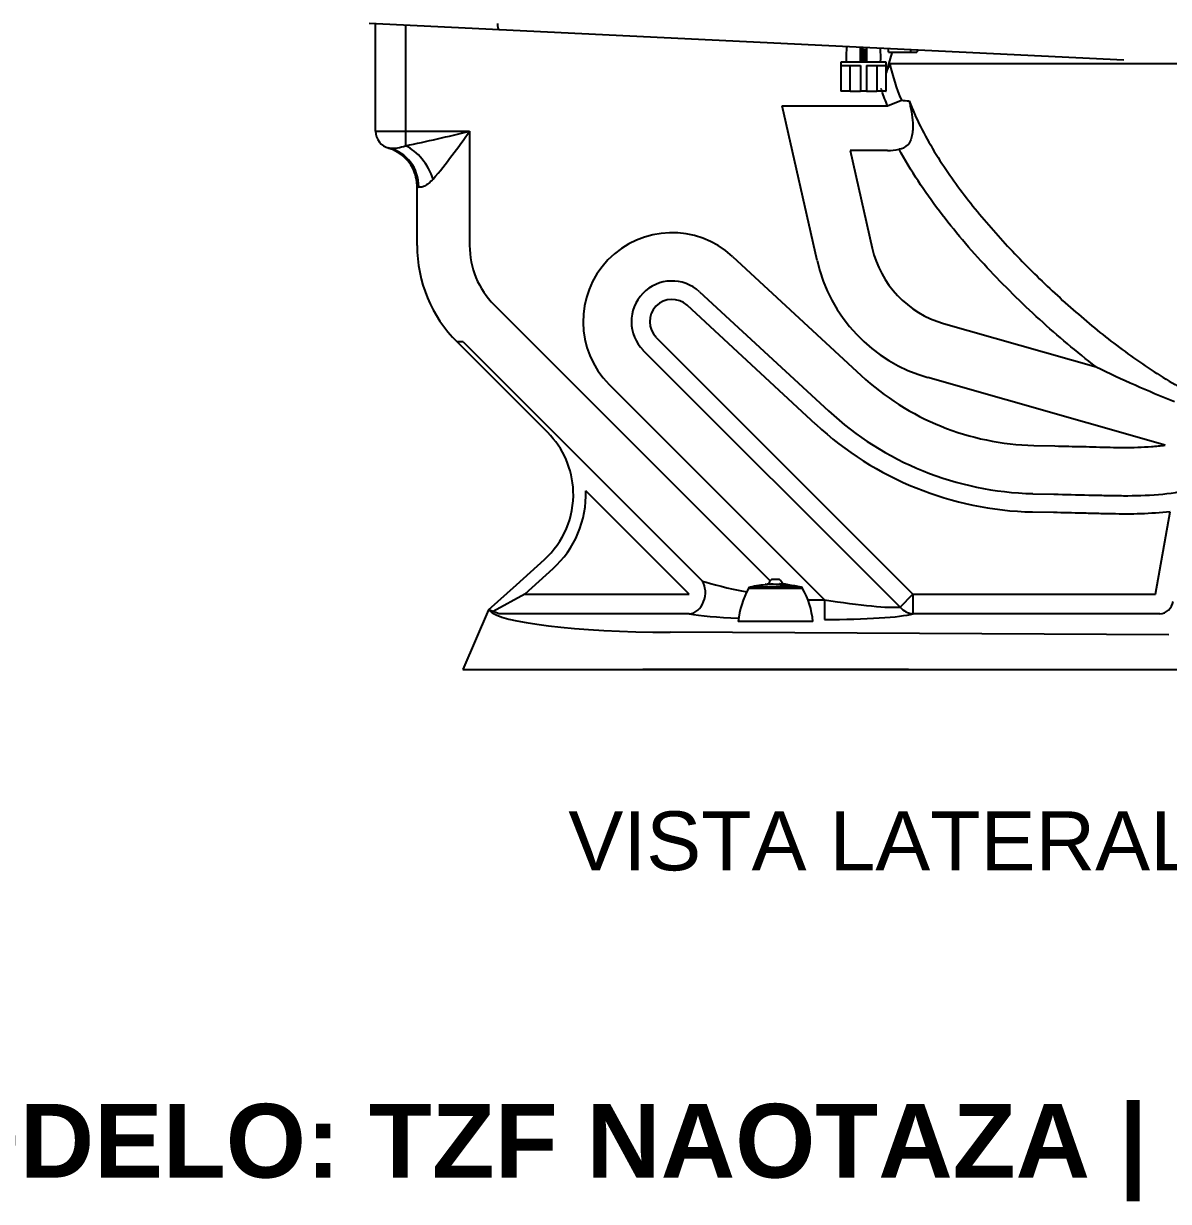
# Model space of a CAD drawing. Header units: millimetres. Extents: x 2.27 to 5, y 4.62 to 5.66.
# Drawn here: x 3.399 to 3.914, y 4.62 to 5.15 of the extents above; entities that cross this region are included whole.
import ezdxf
from ezdxf.enums import TextEntityAlignment as Align
from ezdxf.lldxf.tags import DXFTag

# ---------------------------------------------------------------- set-up
doc = ezdxf.new("R2010")
doc.units = ezdxf.units.MM
doc.styles.add('SEACAD_Arial', font='arial.ttf')
doc.styles.add('SEACAD_ArialB', font='arialbd.ttf')
tags = doc.linetypes.add('HIDDEN2', pattern=[4.7625, 3.175, -1.5875]).pattern_tags.tags
tags[6:7] = [DXFTag(74, 4), DXFTag(75, 0), DXFTag(340, '0'), DXFTag(46, 0.0), DXFTag(50, 0.0), DXFTag(44, 0.0), DXFTag(45, 0.0)]
tags[4:5] = [DXFTag(74, 4), DXFTag(75, 0), DXFTag(340, '0'), DXFTag(46, 0.0), DXFTag(50, 0.0), DXFTag(44, 0.0), DXFTag(45, 0.0)]

# ---------------------------------------------------------------- blocks, each defined once
blk = doc.blocks.new('SE')
at = {"linetype": 'Continuous'}
for p, q in [((396.57, 140.32), (383.31, 140.96)), ((383.97, 130.01), (383.97, 140.93)), ((387.02, 140.78), (387.02, 130.01)), ((460.03, 137.23), (396.57, 140.32)), ((433.27, 137.03), (433.27, 138.53)), ((433.27, 138.49), (433.57, 138.49)), ((433.27, 138.3), (433.88, 138.3)), ((433.27, 138.13), (433.88, 138.13)), ((433.27, 137.94), (433.88, 137.94)), ((433.27, 137.78), (433.88, 137.78)), ((433.87, 138.51), (433.87, 137.03)), ((436.46, 137.96), (435.87, 136.02)), ((436.13, 138.03), (436.13, 138.39)), ((436.13, 138.03), (438.39, 138.03)), ((436.46, 137.96), (436.43, 138.03)), ((438.39, 138.03), (438.39, 138.28)), ((438.39, 138.03), (439.01, 138.03)), ((439.13, 138.25), (439.01, 138.03)), ((435.87, 137.03), (431.27, 137.03)), ((431.27, 137.03), (431.27, 134.09)), ((431.29, 136.69), (433.27, 136.69)), ((431.29, 136.69), (431.29, 134.09)), ((432.21, 134.09), (432.21, 136.69)), ((433.27, 137.59), (433.88, 137.59)), ((433.27, 137.42), (433.88, 137.42)), ((433.27, 137.23), (433.88, 137.23)), ((433.27, 137.07), (433.88, 137.07)), ((433.27, 136.69), (433.27, 134.09)), ((433.87, 136.69), (435.85, 136.69)), ((433.87, 136.69), (433.87, 134.09)), ((434.94, 136.69), (434.94, 134.09)), ((435.85, 136.69), (435.85, 134.09)), ((435.87, 134.09), (435.87, 137.03)), ((467.58, 136.86), (436.25, 136.86)), ((431.29, 134.09), (431.27, 134.09)), ((432.21, 134.09), (431.29, 134.09)), ((432.21, 134.09), (433.27, 134.09)), ((433.87, 134.09), (433.27, 134.09)), ((433.87, 134.09), (434.94, 134.09)), ((435.85, 134.09), (434.94, 134.09)), ((435.85, 134.09), (435.87, 134.09)), ((436.02, 132.58), (437.43, 133.15)), ((425.32, 132.58), (436.02, 132.58)), ((428.86, 116.86), (425.32, 132.58)), ((383.97, 130.01), (387.02, 130.01)), ((387.02, 130.01), (393.53, 130.01)), ((387.02, 130.01), (387.02, 128.53)), ((393.53, 130.01), (393.53, 118.38)), ((432.22, 128.04), (434.46, 118.12)), ((436.02, 128.04), (432.22, 128.04)), ((388.19, 118.38), (388.19, 124.4)), ((420.25, 117.27), (433.34, 105.16)), ((416.92, 113.67), (430.01, 101.56)), ((396.03, 112.35), (424.1, 84.27)), ((428.74, 100.19), (415.65, 112.3)), ((441.7, 110.46), (457.24, 106.04)), ((412.51, 109.04), (438.61, 82.93)), ((392.86, 108.58), (392.25, 108.58)), ((392.76, 108.07), (392.25, 108.58)), ((401.48, 99.35), (392.76, 108.07)), ((392.86, 108.58), (417.18, 84.26)), ((437.29, 81.61), (411.19, 107.71)), ((429.6, 82.36), (407.72, 104.24)), ((464.26, 98.08), (440.13, 104.94)), ((450.91, 98.04), (453.04, 97.99)), ((415.86, 82.93), (405.35, 93.44)), ((450.79, 93.14), (452.93, 93.09)), ((452.89, 91.22), (450.75, 91.27)), ((463.26, 82.93), (464.75, 91.31)), ((398.29, 83.88), (401.13, 86.44)), ((401.98, 85.5), (399.14, 82.93)), ((395.46, 81.34), (398.29, 83.88)), ((425.03, 84.42), (424.23, 84.42)), ((425.07, 83.89), (425.07, 83.93)), ((425.17, 83.93), (425.17, 83.94)), ((425.2, 83.87), (425.2, 83.91)), ((425.21, 83.93), (425.21, 83.94)), ((425.3, 83.92), (425.3, 83.94)), ((425.32, 83.85), (425.32, 83.89)), ((425.39, 83.92), (425.39, 83.94)), ((425.45, 83.82), (425.45, 83.86)), ((425.52, 83.93), (425.52, 83.93)), ((425.57, 83.85), (425.57, 83.89)), ((425.68, 83.9), (425.68, 83.91)), ((425.93, 83.82), (425.93, 83.86)), ((399.14, 82.93), (395.93, 81.16)), ((399.14, 82.93), (415.86, 82.93)), ((427.38, 83.5), (421.9, 83.5)), ((427.24, 83.63), (422.04, 83.63)), ((425.49, 83.74), (425.49, 83.77)), ((426.26, 83.74), (426.26, 83.77)), ((437.29, 81.61), (438.61, 82.93)), ((438.61, 82.93), (463.26, 82.93)), ((438.61, 82.93), (438.61, 80.92)), ((427.92, 82.36), (429.6, 82.36)), ((429.6, 82.36), (429.6, 80.35)), ((395.46, 81.34), (392.85, 75.27)), ((395.54, 81.25), (395.46, 81.34)), ((395.93, 81.16), (395.46, 81.34)), ((396.54, 80.92), (395.93, 81.16)), ((415.86, 80.92), (396.54, 80.92)), ((463.7, 80.92), (438.61, 80.92)), ((428.44, 80.14), (420.84, 80.14)), ((464.61, 78.77), (413.91, 79.05)), ((392.85, 75.27), (393.04, 75.27)), ((393.04, 75.27), (413.84, 75.27)), ((438.15, 75.27), (411.15, 75.27)), ((411.15, 75.27), (411.15, 75.27)), ((413.84, 75.27), (464.55, 75.27)), ((438.15, 75.27), (438.15, 75.27)), ((464.55, 75.27), (469.33, 75.27))]:
    blk.add_line(p, q, dxfattribs=at)
for centre, radius, start, end in [((449.24, 130.91), 14.29, 155.349, 159.343), ((459.21, 142.13), 23.56, 192.9204, 202.4181), ((438.84, 150.23), 17.14, 265.2783, 267.9014), ((385.75, 130.01), 1.78, 180, 256.7351), ((356.05, 279.46), 154.08, 281.5949, 284.0762), ((339.89, 166.83), 65.06, 320.1409, 325.5253), ((384.17, 124.41), 4.02, 19.248, 73.2107), ((385.53, 132.8), 4.53, 267.6285, 289.21), ((436.02, 132.58), 4.54, 270, 284.9252), ((437.17, 129.42), 1.22, 271.3246, 318.4717), ((384.32, 124.43), 3.87, 359.4482, 19.6672), ((389.23, 126.44), 2.29, 242.9904, 247.4067), ((414.11, 110.64), 9.04, 47.2269, 225), ((402.06, 118.38), 13.87, 180, 225), ((402.06, 118.38), 8.53, 180, 225), ((444.53, 120.39), 10.32, 192.6901, 254.1187), ((444.53, 120.39), 16.06, 192.6901, 254.1187), ((414.11, 110.64), 4.13, 47.2269, 225), ((414.11, 110.64), 2.26, 47.2269, 225), ((504.1, 201.48), 106.33, 243.8521, 248.5388), ((451.53, 124.83), 26.79, 227.2269, 268.6655), ((451.53, 124.83), 31.69, 227.2269, 268.6655), ((451.53, 124.83), 33.56, 227.2269, 268.6655), ((395.18, 93.06), 8.9, 2.1745, 45), ((395.18, 93.06), 10.17, 311.9646, 2.1745), ((395.18, 93.06), 8.9, 311.9646, 2.1745), ((424.64, 71.47), 12.44, 93.7936, 102.0572), ((424.25, 79.01), 4.92, 75.4496, 101.0965), ((425.51, 83.05), 1.86, 133.119, 152.0191), ((424.25, 78.98), 4.92, 75.4496, 93.9485), ((423.76, 83.05), 1.86, 28.0509, 46.881), ((424.89, 80.04), 3.92, 84.0201, 87.9058), ((424.77, 71.68), 12.24, 87.1541, 87.9716), ((424.77, 71.63), 12.24, 87.427, 87.9716), ((425.25, 76.31), 7.64, 89.5922, 90.3029), ((424.75, 71.67), 12.26, 85.1075, 85.9257), ((429.21, 79.37), 8.4, 150.5191, 174.721), ((422.11, 83.41), 0.238, 107.5257, 156.2985), ((425.03, 79.01), 4.92, 75.4496, 79.3763), ((424.64, 71.47), 12.44, 77.9428, 84.0507), ((427.17, 83.41), 0.238, 23.7015, 72.4743), ((420.07, 79.37), 8.4, 5.279, 29.4809)]:
    blk.add_arc(centre, radius, start, end, dxfattribs=at)
at = {"linetype": 'HIDDEN2'}
for centre, radius, start, end in [((385.68, 129.72), 1.48, 253.5889, 256.0485), ((384.13, 124.4), 4.06, 71.8899, 73.8729), ((385.68, 129.72), 1.48, 256.6473, 257.0191), ((384.13, 124.4), 4.06, 0, 26.9656)]:
    blk.add_arc(centre, radius, start, end, dxfattribs=at)
at = {"linetype": 'Continuous'}
for centre, major_axis, ratio, start_param, end_param in [((384.41, 124.32), (0.93, 3.96), 0.968375, 4.93683, 6.283185), ((387.02, 125.14), (2.18, -3.43), 0.629187, 1.190451, 2.351247), ((415.86, 82.93), (0.35, 2), 0.803063, 3.355955, 5.564574), ((425.07, 83.3), (-9.03, 1.54), 0.084653, 0.521994, 1.203083), ((424.4, 71.54), (0, 12.44), 0.619857, 0.092516, 0.107675), ((424.4, 71.54), (0, 12.44), 0.619857, 0.069222, 0.084945), ((424.4, 71.5), (0, 12.44), 0.619857, 6.200133, 6.241695), ((424.6, 71.54), (0, 12.44), 0.619857, -0.078724, -0.056576), ((425.28, 71.5), (0, 12.4), 0.784715, 0.021217, 0.024206), ((424.4, 71.54), (0, 12.44), 0.619857, -0.103883, -0.086837), ((424.75, 71.54), (0, 12.39), 0.994615, 6.227917, 6.257057), ((424.4, 71.5), (0, 12.44), 0.619857, -0.103883, -0.086837), ((424.75, 71.54), (0, 12.44), 0.619857, -0.083034, -0.056579), ((424.88, 71.54), (0, 12.44), 0.619857, 6.200131, 6.241694), ((425.67, 71.54), (0, 12.39), 0.331913, 0.070074, 0.084276), ((424.4, 71.54), (0, 12.44), 0.619857, -0.136169, -0.119061), ((425.28, 71.54), (0, 12.4), 0.784715, 6.258211, 6.271453), ((425.66, 71.54), (0, 12.39), 0.331128, 0.025479, 0.05462), ((425.83, 71.54), (0, 12.37), 0.331128, 0.064377, 0.093627), ((424.88, 71.54), (0, 12.44), 0.619857, -0.103885, -0.086839), ((424.77, 71.54), (0, 12.38), 0.994615, 6.188909, 6.21816), ((425.82, 71.54), (0, 12.38), 0.331913, 0.034559, 0.04875), ((424.88, 71.54), (0, 12.44), 0.619857, -0.136171, -0.119063), ((424.4, 71.5), (0, 12.44), 0.619857, -0.136169, -0.119061), ((425.83, 71.5), (0, 12.37), 0.331128, 0.064377, 0.093627), ((425.88, 71.5), (0, -12.28), 0.784715, 3.101482, 3.181703), ((425.88, 71.47), (0, -12.28), 0.784715, 3.101482, 3.181703), ((424.77, 71.5), (0, 12.38), 0.994615, 6.188909, 6.21816), ((428.66, 83.3), (9.03, -1.54), 0.084653, 4.831251, 5.998915), ((438.61, 82.93), (0.53, -1.96), 0.897197, 5.189551, 5.99206), ((463.7, 82.43), (0.45, 1.45), 0.919135, 3.469199, 4.828729), ((414.73, 81.51), (-19.3, 0), 0.127981, 0.10841, 1.528291), ((425.07, 81.29), (10.46, -0.09), 0.089625, 3.635575, 4.300793), ((428.66, 81.29), (10.46, -0.09), 0.089625, 4.803239, 5.970903)]:
    blk.add_ellipse(centre, major_axis=major_axis, ratio=ratio, start_param=start_param, end_param=end_param, dxfattribs=at)
for points, knots in [([(396.57, 140.32), (396.56, 140.32), (396.54, 140.32), (396.52, 140.34), (396.51, 140.35), (396.49, 140.39), (396.48, 140.41), (396.46, 140.45), (396.45, 140.48), (396.43, 140.54), (396.43, 140.57), (396.42, 140.64), (396.41, 140.67), (396.41, 140.75), (396.4, 140.79), (396.4, 140.87), (396.4, 140.91), (396.41, 140.95)], [0, 0, 0, 0, 0.125, 0.125, 0.25, 0.25, 0.375, 0.375, 0.5, 0.5, 0.625, 0.625, 0.75, 0.75, 0.875, 0.875, 1, 1, 1, 1]), ([(438.22, 133.1), (438.22, 133.08), (438.23, 133.06), (438.24, 133.01), (438.26, 132.94), (438.27, 132.87), (438.3, 132.73), (438.32, 132.64), (438.38, 132.36), (438.42, 132.18), (438.51, 131.61), (438.56, 131.23), (438.59, 130.66), (438.59, 130.47), (438.58, 130.08), (438.56, 129.89), (438.5, 129.5), (438.45, 129.31), (438.35, 129.03), (438.31, 128.94), (438.23, 128.81), (438.21, 128.77), (438.15, 128.68), (438.12, 128.64), (438.08, 128.6)], [0, 0, 0, 0, 0.015625, 0.015625, 0.03125, 0.0625, 0.0625, 0.125, 0.125, 0.25, 0.25, 0.5, 0.5, 0.625, 0.625, 0.75, 0.75, 0.875, 0.875, 0.9375, 0.9375, 0.96875, 0.96875, 1, 1, 1, 1]), ([(438.22, 133.1), (438.56, 132.2), (438.95, 131.33), (439.81, 129.62), (440.28, 128.77), (441.77, 126.31), (442.87, 124.75), (445.21, 121.73), (446.45, 120.27), (449.03, 117.44), (450.36, 116.07), (453.11, 113.43), (454.52, 112.15), (457.42, 109.68), (458.91, 108.5), (462.01, 106.25), (463.61, 105.18), (466.93, 103.28), (468.65, 102.43), (470.46, 101.77)], [0, 0, 0, 0, 0.0625, 0.0625, 0.125, 0.125, 0.25, 0.25, 0.375, 0.375, 0.5, 0.5, 0.625, 0.625, 0.75, 0.75, 0.875, 0.875, 1, 1, 1, 1]), ([(457.24, 106.04), (455.25, 107.56), (453.34, 109.17), (449.65, 112.53), (447.87, 114.29), (445.3, 117.04), (444.46, 117.98), (442.84, 119.9), (442.05, 120.88), (440.54, 122.88), (439.81, 123.9), (438.44, 126), (437.79, 127.08), (437.19, 128.19)], [0, 0, 0, 0, 0.25, 0.25, 0.5, 0.5, 0.625, 0.625, 0.75, 0.75, 0.875, 0.875, 1, 1, 1, 1]), ([(389.83, 125.14), (389.68, 124.97), (389.53, 124.83), (389.31, 124.65), (389.24, 124.59), (389.09, 124.5), (389.02, 124.46), (388.82, 124.36), (388.71, 124.32), (388.55, 124.3), (388.51, 124.3), (388.42, 124.3), (388.38, 124.31), (388.35, 124.32)], [0, 0, 0, 0, 0.25, 0.25, 0.375, 0.375, 0.5, 0.5, 0.75, 0.75, 0.875, 0.875, 1, 1, 1, 1]), ([(453.04, 97.99), (453.98, 97.97), (454.91, 97.95), (456.32, 97.92), (456.78, 97.91), (457.72, 97.88), (458.19, 97.87), (459.59, 97.84), (460.52, 97.83), (461.93, 97.87), (462.4, 97.9), (463.33, 97.97), (463.8, 98.01), (464.26, 98.08)], [0, 0, 0, 0, 0.25, 0.25, 0.375, 0.375, 0.5, 0.5, 0.75, 0.75, 0.875, 0.875, 1, 1, 1, 1]), ([(452.93, 93.09), (454.11, 93.06), (455.29, 93.03), (457.07, 92.99), (457.66, 92.98), (458.84, 92.95), (459.43, 92.94), (461.2, 92.93), (462.38, 92.96), (464.73, 93.16), (465.9, 93.34), (467.06, 93.62)], [0, 0, 0, 0, 0.25, 0.25, 0.375, 0.375, 0.5, 0.5, 0.75, 0.75, 1, 1, 1, 1]), ([(464.75, 91.31), (463.76, 91.19), (462.78, 91.12), (460.8, 91.06), (459.81, 91.06), (458.33, 91.09), (457.83, 91.1), (456.84, 91.13), (456.35, 91.14), (454.86, 91.17), (453.88, 91.2), (452.89, 91.22)], [0, 0, 0, 0, 0.25, 0.25, 0.5, 0.5, 0.625, 0.625, 0.75, 0.75, 1, 1, 1, 1])]:
    blk.add_open_spline(points, degree=3, knots=knots, dxfattribs=at)
for points in [[(431.87, 138.6), (431.81, 138.08), (431.8, 137.55), (431.83, 137.03)], [(435.32, 137.03), (435.35, 137.5), (435.34, 137.97), (435.29, 138.44)], [(436.02, 132.58), (435.82, 133.08), (435.63, 133.58), (435.46, 134.09)]]:
    blk.add_open_spline(points, degree=3, dxfattribs=at)
at = {"linetype": 'HIDDEN2'}
blk.add_open_spline([(435.46, 134.09), (435.43, 134.18), (435.4, 134.27), (435.37, 134.36)], degree=3, dxfattribs=at)

msp = doc.modelspace()

# ---------------------------------------------------------------- block references
at = {"xscale": 0.0044247438065974, "yscale": 0.0044247438065974, "zscale": 0.0044247438065974}
msp.add_blockref('SE', (1.85884, 4.52681), dxfattribs=at)

# ---------------------------------------------------------------- texts
at = {"color": 7, "linetype": 'Continuous', "style": 'SEACAD_Arial'}
msp.add_text('VISTA LATERAL DERECHA', height=0.0265485, dxfattribs=at).set_placement((3.64454, 4.79596), align=Align.TOP_LEFT)
at = {"color": 7, "style": 'SEACAD_ArialB'}
msp.add_text('INODORO MARCA HELVEX MODELO: TZF NAOTAZA | FLUXOMETRO: 110-32', height=0.0331856, dxfattribs=at).set_placement((2.70497, 4.63115))

doc.saveas('drawing.dxf')
